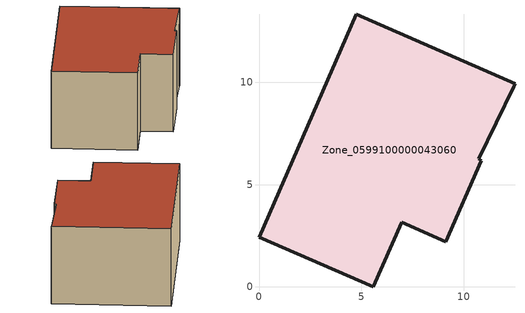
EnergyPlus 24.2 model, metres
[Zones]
Zone_0599100000043060
 floor ground (C_G): 12.45,9.79 10.73,6.25 10.86,6.16 9.13,2.21 6.96,3.16 5.58,0 0,2.43 4.76,13.33 12.51,9.93 z0
 wall outside (C_F): 0,2.43 5.58,0 6.96,3.16 9.13,2.21 10.86,6.16 10.73,6.25 12.45,9.79 12.51,9.93 4.76,13.33 0,2.43 z0:5.91
 roof outside (C_R): 9.13,2.21 10.86,6.16 10.73,6.25 12.45,9.79 12.51,9.93 4.76,13.33 0,2.43 5.58,0 6.96,3.16 z5.91
[BUILDING]
Pand.0599100000043060: North Axis=0; Terrain=City; Loads Convergence Tolerance Value=0.04; Temperature Convergence Tolerance Value=0.4; Solar Distribution=FullExterior; Maximum Number of Warmup Days=25; Minimum Number of Warmup Days=1
[Site:Location]
Rotterdam.The.Hague.AP_ZH_NLD Design_Conditions: Latitude=51.96; Longitude=4.45; Time Zone=1; Elevation=-4.5
[SITE:GROUNDTEMPERATURE:BUILDINGSURFACE]
18, 18, 18, 18, 18, 18, 18, 18, 18, 18, 18, 18
[MATERIAL] Thermal Absorptance=0.9; Solar Absorptance=0.7; Visible Absorptance=0.7
Name | Roughness | Thickness | Conductivity | Density | Specific Heat
G.TC.1946-1964 | MediumSmooth | 0.15 | 1 | 540 | 1210
F.TC.1946-1964 | Rough | 0.3 | 0.857143 | 1920 | 840
R.TC.1946-1964 | MediumRough | 0.2 | 0.235294 | 1500 | 1000
[CONSTRUCTION]
C_G: G.TC.1946-1964
C_F: F.TC.1946-1964
C_R: R.TC.1946-1964
[ZONE]
Zone_0599100000043060: Type=1; Multiplier=1; Ceiling Height=Autocalculate; Volume=Autocalculate; Floor Area=autocalculate; Part of Total Floor Area=Yes
[ZONEINFILTRATION:DESIGNFLOWRATE]
Infil_Zone_0599100000043060: Zone or ZoneList or Space or SpaceList=Zone_0599100000043060; Schedule=AlwaysOn; Design Flow Rate Calculation Method=Flow/Area; Flow Rate per Floor Area=0.003; Constant Term Coefficient=1; Temperature Term Coefficient=0; Velocity Term Coefficient=0; Velocity Squared Term Coefficient=0
[HVACTEMPLATE:ZONE:IDEALLOADSAIRSYSTEM]
Zone_0599100000043060: Maximum Heating Supply Air Temperature=50; Minimum Cooling Supply Air Temperature=13; Maximum Heating Supply Air Humidity Ratio=0.0156; Minimum Cooling Supply Air Humidity Ratio=0.0077; Heating Limit=NoLimit; Cooling Limit=NoLimit; Dehumidification Control Type=ConstantSensibleHeatRatio; Cooling Sensible Heat Ratio=0.7; Dehumidification Setpoint=60; Humidification Control Type=None; Humidification Setpoint=30; Outdoor Air Method=None; Outdoor Air Flow Rate per Person=0.00944; Outdoor Air Flow Rate per Zone Floor Area=0; Outdoor Air Flow Rate per Zone=0; Demand Controlled Ventilation Type=None; Outdoor Air Economizer Type=NoEconomizer; Heat Recovery Type=None; Sensible Heat Recovery Effectiveness=0.7; Latent Heat Recovery Effectiveness=0.65
[ZONECONTROL:THERMOSTAT]
ThermostatControl_Zone_0599100000043060: Zone or ZoneList=Zone_0599100000043060; Control Type Schedule=DualSetpointControlType; Control 1=Thermostat_Zone_0599100000043060; Temperature Difference Between Cutout And Setpoint=0
[THERMOSTATSETPOINT:DUALSETPOINT]
Thermostat_Zone_0599100000043060: Heating Setpoint Temperature Schedule=HeatingSetpoint_Zone_0599100000043060; Cooling Setpoint Temperature Schedule=CoolingSetpoint_Zone_0599100000043060
[SCHEDULE:COMPACT]
HeatingSetpoint_Zone_0599100000043060: Through: 12/31, For: AllDays, Until: 24:00, 21
CoolingSetpoint_Zone_0599100000043060: Through: 12/31, For: AllDays, Until: 24:00, 24
DualSetpointControlType: Through: 12/31, For: AllDays, Until: 24:00, 4
AlwaysOn: Through: 12/31, For: AllDays, Until: 24:00, 1
